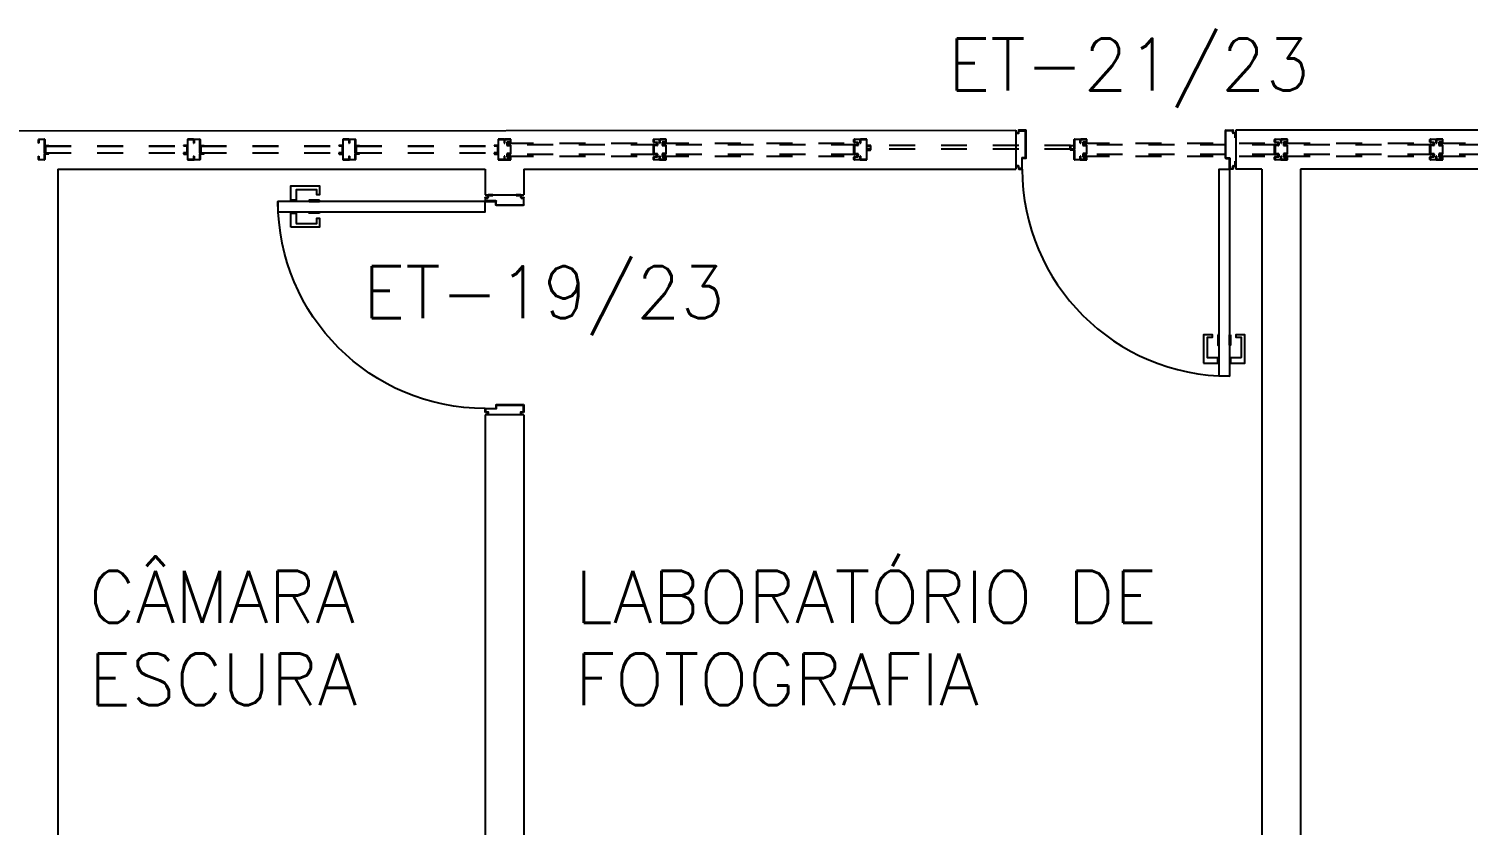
# Model space of a CAD drawing. Header units: millimetres. Extents: x 2686 to 2939, y 1294 to 1441.
# Drawn here: x 2904.66 to 2910.22, y 1351.44 to 1354.52 of the extents above; entities that cross this region are included whole.
import ezdxf

# ---------------------------------------------------------------- set-up
doc = ezdxf.new("R2010")
doc.units = ezdxf.units.MM
doc.linetypes.add('HIDDEN', pattern=[0.375, 0.25, -0.125])
for name, color, linetype in [('AR-ALV', 2, 'Continuous'), ('AR-ESQ', 1, 'Continuous'), ('AR-PORTA', 1, 'Continuous'), ('DT-ESQ-PROJ', 1, 'HIDDEN'), ('DT-TXTMOD', 1, 'Continuous'), ('ENDEREÇO', 2, 'Continuous'), ('maçaneta', 1, 'Continuous'), ('mov', 1, 'Continuous'), ('PM-PERFIL U-C', 2, 'Continuous'), ('pm1', 2, 'Continuous'), ('TEXTO', 2, 'Continuous')]:
    doc.layers.add(name, color=color, linetype=linetype)
doc.styles.add('S10', font='simplex.shx', dxfattribs={"height": 0.1})
doc.styles.add('UNB-100', font='simplex.shx', dxfattribs={"height": 0.2})
doc.styles.add('UNB1-100', font='simplex.shx', dxfattribs={"height": 0.2})

# ---------------------------------------------------------------- blocks, each defined once
blk = doc.blocks.new('EF143-P')
at = {"layer": 'DT-ESQ-PROJ', "ltscale": 0.1}
for p, q in [((1.9485, -0.0625), (1.4015, -0.0625)), ((1.9485, -0.088), (1.4015, -0.088)), ((1.9485, -0.0895), (1.4015, -0.0895)), ((2.5485, -0.0625), (2.0015, -0.0625)), ((2.5485, -0.088), (2.0015, -0.088)), ((2.5485, -0.0895), (2.0015, -0.0895)), ((3.1485, -0.0625), (2.6015, -0.0625)), ((3.1485, -0.088), (2.6015, -0.088)), ((3.1485, -0.0895), (2.6015, -0.0895))]:
    blk.add_line(p, q, dxfattribs=at)
for points in [[(0.025, -0.1035), (0.025, -0.1135, -0.414214), (0.0235, -0.115), (0.0015, -0.115, -0.414214), (0, -0.1135), (0, -0.1), (0.0015, -0.1), (0.0015, -0.113, 0.414214), (0.002, -0.1135), (0.023, -0.1135, 0.414214), (0.0235, -0.113), (0.0235, -0.1035), (0.0105, -0.1035, -0.414214), (0.009, -0.102), (0.009, -0.092, -0.414214), (0.0105, -0.0905), (0.0235, -0.0905), (0.0235, -0.0595), (0.0105, -0.0595, -0.414214), (0.009, -0.058), (0.009, -0.048, -0.414214), (0.0105, -0.0465), (0.0235, -0.0465), (0.0235, -0.037, 0.414214), (0.023, -0.0365), (0.002, -0.0365, 0.414214), (0.0015, -0.037), (0.0015, -0.05), (0, -0.05), (0, -0.0365, -0.414214), (0.0015, -0.035), (0.0235, -0.035, -0.414214), (0.025, -0.0365), (0.025, -0.0465, -0.414214), (0.0235, -0.048), (0.0105, -0.048), (0.0105, -0.058), (0.0235, -0.058), (0.0235, -0.058, -0.414214), (0.025, -0.0595), (0.025, -0.0905, -0.414214), (0.0235, -0.092), (0.0235, -0.092), (0.0105, -0.092), (0.0105, -0.102), (0.0235, -0.102, -0.414214)], [(0.75, -0.1035), (0.75, -0.1135, 0.414214), (0.7515, -0.115), (0.7735, -0.115, 0.414214), (0.775, -0.1135), (0.775, -0.1), (0.7735, -0.1), (0.7735, -0.113, -0.414214), (0.773, -0.1135), (0.752, -0.1135, -0.414214), (0.7515, -0.113), (0.7515, -0.1035), (0.7645, -0.1035, 0.414214), (0.766, -0.102), (0.766, -0.092, 0.414214), (0.7645, -0.0905), (0.7515, -0.0905), (0.7515, -0.0595), (0.7645, -0.0595, 0.414214), (0.766, -0.058), (0.766, -0.048, 0.414214), (0.7645, -0.0465), (0.7515, -0.0465), (0.7515, -0.037, -0.414214), (0.752, -0.0365), (0.773, -0.0365, -0.414214), (0.7735, -0.037), (0.7735, -0.05), (0.775, -0.05), (0.775, -0.0365, 0.414214), (0.7735, -0.035), (0.7515, -0.035, 0.414214), (0.75, -0.0365), (0.75, -0.0465, 0.414214), (0.7515, -0.048), (0.7645, -0.048), (0.7645, -0.058), (0.7515, -0.058), (0.7515, -0.058, 0.414214), (0.75, -0.0595), (0.75, -0.0905, 0.414214), (0.7515, -0.092), (0.7515, -0.092), (0.7645, -0.092), (0.7645, -0.102), (0.7515, -0.102, 0.414214)], [(0.8, -0.1035), (0.8, -0.1135, -0.414214), (0.7985, -0.115), (0.7765, -0.115, -0.414214), (0.775, -0.1135), (0.775, -0.1), (0.7765, -0.1), (0.7765, -0.113, 0.414214), (0.777, -0.1135), (0.798, -0.1135, 0.414214), (0.7985, -0.113), (0.7985, -0.1035), (0.7855, -0.1035, -0.414214), (0.784, -0.102), (0.784, -0.092, -0.414214), (0.7855, -0.0905), (0.7985, -0.0905), (0.7985, -0.0595), (0.7855, -0.0595, -0.414214), (0.784, -0.058), (0.784, -0.048, -0.414214), (0.7855, -0.0465), (0.7985, -0.0465), (0.7985, -0.037, 0.414214), (0.798, -0.0365), (0.777, -0.0365, 0.414214), (0.7765, -0.037), (0.7765, -0.05), (0.775, -0.05), (0.775, -0.0365, -0.414214), (0.7765, -0.035), (0.7985, -0.035, -0.414214), (0.8, -0.0365), (0.8, -0.0465, -0.414214), (0.7985, -0.048), (0.7855, -0.048), (0.7855, -0.058), (0.7985, -0.058), (0.7985, -0.058, -0.414214), (0.8, -0.0595), (0.8, -0.0905, -0.414214), (0.7985, -0.092), (0.7985, -0.092), (0.7855, -0.092), (0.7855, -0.102), (0.7985, -0.102, -0.414214)], [(1.35, -0.1035), (1.35, -0.1135, 0.414214), (1.3515, -0.115), (1.3735, -0.115, 0.414214), (1.375, -0.1135), (1.375, -0.1), (1.3735, -0.1), (1.3735, -0.113, -0.414214), (1.373, -0.1135), (1.352, -0.1135, -0.414214), (1.3515, -0.113), (1.3515, -0.1035), (1.3645, -0.1035, 0.414214), (1.366, -0.102), (1.366, -0.092, 0.414214), (1.3645, -0.0905), (1.3515, -0.0905), (1.3515, -0.0595), (1.3645, -0.0595, 0.414214), (1.366, -0.058), (1.366, -0.048, 0.414214), (1.3645, -0.0465), (1.3515, -0.0465), (1.3515, -0.037, -0.414214), (1.352, -0.0365), (1.373, -0.0365, -0.414214), (1.3735, -0.037), (1.3735, -0.05), (1.375, -0.05), (1.375, -0.0365, 0.414214), (1.3735, -0.035), (1.3515, -0.035, 0.414214), (1.35, -0.0365), (1.35, -0.0465, 0.414214), (1.3515, -0.048), (1.3645, -0.048), (1.3645, -0.058), (1.3515, -0.058), (1.3515, -0.058, 0.414214), (1.35, -0.0595), (1.35, -0.0905, 0.414214), (1.3515, -0.092), (1.3515, -0.092), (1.3645, -0.092), (1.3645, -0.102), (1.3515, -0.102, 0.414214)], [(1.4, -0.0984), (1.4, -0.061), (1.4135, -0.061, 1), (1.4135, -0.058), (1.4, -0.058), (1.4, -0.0365, 0.414214), (1.3985, -0.035), (1.3765, -0.035, 0.414214), (1.375, -0.0365), (1.375, -0.05), (1.3765, -0.05), (1.3765, -0.0365), (1.3985, -0.0365), (1.3985, -0.058, 0.414214), (1.4, -0.0595, 0.414214), (1.3985, -0.061), (1.3985, -0.0984), (1.3985, -0.1135), (1.3765, -0.1135), (1.3765, -0.1), (1.375, -0.1), (1.375, -0.1135, 0.414214), (1.3765, -0.115), (1.3985, -0.115, 0.414214), (1.4, -0.1135)], [(1.95, -0.0984), (1.95, -0.061), (1.9365, -0.061, -1), (1.9365, -0.058), (1.95, -0.058), (1.95, -0.0365, -0.414214), (1.9515, -0.035), (1.9735, -0.035, -0.414214), (1.975, -0.0365), (1.975, -0.05), (1.9735, -0.05), (1.9735, -0.0365), (1.9515, -0.0365), (1.9515, -0.058, -0.414214), (1.95, -0.0595, -0.414214), (1.9515, -0.061), (1.9515, -0.0984), (1.9515, -0.1135), (1.9735, -0.1135), (1.9735, -0.1), (1.975, -0.1), (1.975, -0.1135, -0.414214), (1.9735, -0.115), (1.9515, -0.115, -0.414214), (1.95, -0.1135)], [(2, -0.0984), (2, -0.061), (2.0135, -0.061, 1), (2.0135, -0.058), (2, -0.058), (2, -0.0365, 0.414214), (1.9985, -0.035), (1.9765, -0.035, 0.414214), (1.975, -0.0365), (1.975, -0.05), (1.9765, -0.05), (1.9765, -0.0365), (1.9985, -0.0365), (1.9985, -0.058, 0.414214), (2, -0.0595, 0.414214), (1.9985, -0.061), (1.9985, -0.0984), (1.9985, -0.1135), (1.9765, -0.1135), (1.9765, -0.1), (1.975, -0.1), (1.975, -0.1135, 0.414214), (1.9765, -0.115), (1.9985, -0.115, 0.414214), (2, -0.1135)], [(2.55, -0.0984), (2.55, -0.061), (2.5365, -0.061, -1), (2.5365, -0.058), (2.55, -0.058), (2.55, -0.0365, -0.414214), (2.5515, -0.035), (2.5735, -0.035, -0.414214), (2.575, -0.0365), (2.575, -0.05), (2.5735, -0.05), (2.5735, -0.0365), (2.5515, -0.0365), (2.5515, -0.058, -0.414214), (2.55, -0.0595, -0.414214), (2.5515, -0.061), (2.5515, -0.0984), (2.5515, -0.1135), (2.5735, -0.1135), (2.5735, -0.1), (2.575, -0.1), (2.575, -0.1135, -0.414214), (2.5735, -0.115), (2.5515, -0.115, -0.414214), (2.55, -0.1135)], [(2.6, -0.0984), (2.6, -0.061), (2.6135, -0.061, 1), (2.6135, -0.058), (2.6, -0.058), (2.6, -0.0365, 0.414214), (2.5985, -0.035), (2.5765, -0.035, 0.414214), (2.575, -0.0365), (2.575, -0.05), (2.5765, -0.05), (2.5765, -0.0365), (2.5985, -0.0365), (2.5985, -0.058, 0.414214), (2.6, -0.0595, 0.414214), (2.5985, -0.061), (2.5985, -0.0984), (2.5985, -0.1135), (2.5765, -0.1135), (2.5765, -0.1), (2.575, -0.1), (2.575, -0.1135, 0.414214), (2.5765, -0.115), (2.5985, -0.115, 0.414214), (2.6, -0.1135)], [(3.15, -0.0984), (3.15, -0.061), (3.1365, -0.061, -1), (3.1365, -0.058), (3.15, -0.058), (3.15, -0.0365, -0.414214), (3.1515, -0.035), (3.1735, -0.035, -0.414214), (3.175, -0.0365), (3.175, -0.05), (3.1735, -0.05), (3.1735, -0.0365), (3.1515, -0.0365), (3.1515, -0.058, -0.414214), (3.15, -0.0595, -0.414214), (3.1515, -0.061), (3.1515, -0.0984), (3.1515, -0.1135), (3.1735, -0.1135), (3.1735, -0.1), (3.175, -0.1), (3.175, -0.1135, -0.414214), (3.1735, -0.115), (3.1515, -0.115, -0.414214), (3.15, -0.1135)], [(1.415, -0.061), (1.4015, -0.061, 0.414214), (1.4, -0.0625), (1.4, -0.0895, 0.414214), (1.4015, -0.091), (1.415, -0.091), (1.415, -0.0895), (1.4015, -0.0895), (1.4015, -0.0625), (1.415, -0.0625)], [(1.935, -0.061), (1.9485, -0.061, -0.414214), (1.95, -0.0625), (1.95, -0.0895, -0.414214), (1.9485, -0.091), (1.935, -0.091), (1.935, -0.0895), (1.9485, -0.0895), (1.9485, -0.0625), (1.935, -0.0625)], [(2.015, -0.061), (2.0015, -0.061, 0.414214), (2, -0.0625), (2, -0.0895, 0.414214), (2.0015, -0.091), (2.015, -0.091), (2.015, -0.0895), (2.0015, -0.0895), (2.0015, -0.0625), (2.015, -0.0625)], [(2.535, -0.061), (2.5485, -0.061, -0.414214), (2.55, -0.0625), (2.55, -0.0895, -0.414214), (2.5485, -0.091), (2.535, -0.091), (2.535, -0.0895), (2.5485, -0.0895), (2.5485, -0.0625), (2.535, -0.0625)], [(2.615, -0.061), (2.6015, -0.061, 0.414214), (2.6, -0.0625), (2.6, -0.0895, 0.414214), (2.6015, -0.091), (2.615, -0.091), (2.615, -0.0895), (2.6015, -0.0895), (2.6015, -0.0625), (2.615, -0.0625)], [(3.135, -0.061), (3.1485, -0.061, -0.414214), (3.15, -0.0625), (3.15, -0.0895, -0.414214), (3.1485, -0.091), (3.135, -0.091), (3.135, -0.0895), (3.1485, -0.0895), (3.1485, -0.0625), (3.135, -0.0625)]]:
    blk.add_lwpolyline(points, format="xyb", close=True, dxfattribs=at)
for points in [[(0.7625, -0.056), (0.7625, -0.05), (0.0125, -0.05), (0.0125, -0.056)], [(1.3625, -0.056), (1.3625, -0.05), (0.7875, -0.05), (0.7875, -0.056)], [(0.7625, -0.094), (0.7625, -0.1), (0.0125, -0.1), (0.0125, -0.094)], [(1.3625, -0.094), (1.3625, -0.1), (0.7875, -0.1), (0.7875, -0.094)]]:
    blk.add_lwpolyline(points, close=True, dxfattribs=at)
for points in [[(1.4, -0.0595), (1.4135, -0.0595)], [(1.95, -0.0595), (1.9365, -0.0595)], [(2, -0.0595), (2.0135, -0.0595)], [(2.55, -0.0595), (2.5365, -0.0595)], [(2.6, -0.0595), (2.6135, -0.0595)], [(3.15, -0.0595), (3.1365, -0.0595)]]:
    blk.add_lwpolyline(points, dxfattribs=at)
at = {"layer": 'DT-TXTMOD', "ltscale": 0.1, "style": 'S10', "flags": 3}
for tag, p in [('M19A', (0.0235, -0.255)), ('M21A', (0.827, -0.255)), ('M23A', (1.6306, -0.255)), ('M26A', (2.4341, -0.255))]:
    blk.add_attdef(tag, p, '', height=0.1, dxfattribs=at)
blk = doc.blocks.new('EF02A-P')
at = {"layer": 'DT-ESQ-PROJ', "ltscale": 0.1}
for p, q in [((0.0385, 0.0735), (0.8115, 0.0735)), ((0.0385, 0.0585), (0.8115, 0.0585))]:
    blk.add_line(p, q, dxfattribs=at)
for points in [[(0.025, 0.0984), (0.025, 0.0765), (0.0385, 0.0765, -1), (0.0385, 0.0735), (0.025, 0.0735), (0.025, 0.0365, -0.414214), (0.0235, 0.035), (0.0015, 0.035, -0.414214), (0, 0.0365), (0, 0.05), (0.0015, 0.05), (0.0015, 0.0365), (0.0235, 0.0365), (0.0235, 0.0735, -0.414214), (0.025, 0.075, -0.414214), (0.0235, 0.0765), (0.0235, 0.0984), (0.0235, 0.1135), (0.0015, 0.1135), (0.0015, 0.1), (0, 0.1), (0, 0.1135, -0.414214), (0.0015, 0.115), (0.0235, 0.115, -0.414214), (0.025, 0.1135)], [(0.825, 0.0984), (0.825, 0.0765), (0.8115, 0.0765, 1), (0.8115, 0.0735), (0.825, 0.0735), (0.825, 0.0365, 0.414214), (0.8265, 0.035), (0.8485, 0.035, 0.414214), (0.85, 0.0365), (0.85, 0.05), (0.8485, 0.05), (0.8485, 0.0365), (0.8265, 0.0365), (0.8265, 0.0735, 0.414214), (0.825, 0.075, 0.414214), (0.8265, 0.0765), (0.8265, 0.0984), (0.8265, 0.1135), (0.8485, 0.1135), (0.8485, 0.1), (0.85, 0.1), (0.85, 0.1135, 0.414214), (0.8485, 0.115), (0.8265, 0.115, 0.414214), (0.825, 0.1135)], [(0.039, 0.0585), (0.0255, 0.0585), (0.0255, 0.06), (0.039, 0.06), (0.039, 0.072), (0.0255, 0.072), (0.0255, 0.0735), (0.039, 0.0735, -0.414214), (0.0405, 0.072), (0.0405, 0.06, -0.414214)], [(0.811, 0.0585), (0.8245, 0.0585), (0.8245, 0.06), (0.811, 0.06), (0.811, 0.072), (0.8245, 0.072), (0.8245, 0.0735), (0.811, 0.0735, 0.414214), (0.8095, 0.072), (0.8095, 0.06, 0.414214)]]:
    blk.add_lwpolyline(points, format="xyb", close=True, dxfattribs=at)
for points in [[(0.025, 0.075), (0.0385, 0.075)], [(0.8115, 0.075), (0.825, 0.075)]]:
    blk.add_lwpolyline(points, dxfattribs=at)
at = {"layer": 'DT-TXTMOD', "ltscale": 0.1, "style": 'S10', "flags": 3}
blk.add_attdef('EF02A', (0.025, -0.105), '', height=0.1, dxfattribs=at)
blk = doc.blocks.new('EF142-P')
at = {"layer": 'DT-ESQ-PROJ', "ltscale": 0.1}
for points in [[(0.025, -0.1035), (0.025, -0.1135, -0.414214), (0.0235, -0.115), (0.0015, -0.115, -0.414214), (0, -0.1135), (0, -0.1), (0.0015, -0.1), (0.0015, -0.113, 0.414214), (0.002, -0.1135), (0.023, -0.1135, 0.414214), (0.0235, -0.113), (0.0235, -0.1035), (0.0105, -0.1035, -0.414214), (0.009, -0.102), (0.009, -0.092, -0.414214), (0.0105, -0.0905), (0.0235, -0.0905), (0.0235, -0.0595), (0.0105, -0.0595, -0.414214), (0.009, -0.058), (0.009, -0.048, -0.414214), (0.0105, -0.0465), (0.0235, -0.0465), (0.0235, -0.037, 0.414214), (0.023, -0.0365), (0.002, -0.0365, 0.414214), (0.0015, -0.037), (0.0015, -0.05), (0, -0.05), (0, -0.0365, -0.414214), (0.0015, -0.035), (0.0235, -0.035, -0.414214), (0.025, -0.0365), (0.025, -0.0465, -0.414214), (0.0235, -0.048), (0.0105, -0.048), (0.0105, -0.058), (0.0235, -0.058), (0.0235, -0.058, -0.414214), (0.025, -0.0595), (0.025, -0.0905, -0.414214), (0.0235, -0.092), (0.0235, -0.092), (0.0105, -0.092), (0.0105, -0.102), (0.0235, -0.102, -0.414214)], [(0.75, -0.1035), (0.75, -0.1135, 0.414214), (0.7515, -0.115), (0.7735, -0.115, 0.414214), (0.775, -0.1135), (0.775, -0.1), (0.7735, -0.1), (0.7735, -0.113, -0.414214), (0.773, -0.1135), (0.752, -0.1135, -0.414214), (0.7515, -0.113), (0.7515, -0.1035), (0.7645, -0.1035, 0.414214), (0.766, -0.102), (0.766, -0.092, 0.414214), (0.7645, -0.0905), (0.7515, -0.0905), (0.7515, -0.0595), (0.7645, -0.0595, 0.414214), (0.766, -0.058), (0.766, -0.048, 0.414214), (0.7645, -0.0465), (0.7515, -0.0465), (0.7515, -0.037, -0.414214), (0.752, -0.0365), (0.773, -0.0365, -0.414214), (0.7735, -0.037), (0.7735, -0.05), (0.775, -0.05), (0.775, -0.0365, 0.414214), (0.7735, -0.035), (0.7515, -0.035, 0.414214), (0.75, -0.0365), (0.75, -0.0465, 0.414214), (0.7515, -0.048), (0.7645, -0.048), (0.7645, -0.058), (0.7515, -0.058), (0.7515, -0.058, 0.414214), (0.75, -0.0595), (0.75, -0.0905, 0.414214), (0.7515, -0.092), (0.7515, -0.092), (0.7645, -0.092), (0.7645, -0.102), (0.7515, -0.102, 0.414214)], [(0.8, -0.1035), (0.8, -0.1135, -0.414214), (0.7985, -0.115), (0.7765, -0.115, -0.414214), (0.775, -0.1135), (0.775, -0.1), (0.7765, -0.1), (0.7765, -0.113, 0.414214), (0.777, -0.1135), (0.798, -0.1135, 0.414214), (0.7985, -0.113), (0.7985, -0.1035), (0.7855, -0.1035, -0.414214), (0.784, -0.102), (0.784, -0.092, -0.414214), (0.7855, -0.0905), (0.7985, -0.0905), (0.7985, -0.0595), (0.7855, -0.0595, -0.414214), (0.784, -0.058), (0.784, -0.048, -0.414214), (0.7855, -0.0465), (0.7985, -0.0465), (0.7985, -0.037, 0.414214), (0.798, -0.0365), (0.777, -0.0365, 0.414214), (0.7765, -0.037), (0.7765, -0.05), (0.775, -0.05), (0.775, -0.0365, -0.414214), (0.7765, -0.035), (0.7985, -0.035, -0.414214), (0.8, -0.0365), (0.8, -0.0465, -0.414214), (0.7985, -0.048), (0.7855, -0.048), (0.7855, -0.058), (0.7985, -0.058), (0.7985, -0.058, -0.414214), (0.8, -0.0595), (0.8, -0.0905, -0.414214), (0.7985, -0.092), (0.7985, -0.092), (0.7855, -0.092), (0.7855, -0.102), (0.7985, -0.102, -0.414214)], [(1.35, -0.1035), (1.35, -0.1135, 0.414214), (1.3515, -0.115), (1.3735, -0.115, 0.414214), (1.375, -0.1135), (1.375, -0.1), (1.3735, -0.1), (1.3735, -0.113, -0.414214), (1.373, -0.1135), (1.352, -0.1135, -0.414214), (1.3515, -0.113), (1.3515, -0.1035), (1.3645, -0.1035, 0.414214), (1.366, -0.102), (1.366, -0.092, 0.414214), (1.3645, -0.0905), (1.3515, -0.0905), (1.3515, -0.0595), (1.3645, -0.0595, 0.414214), (1.366, -0.058), (1.366, -0.048, 0.414214), (1.3645, -0.0465), (1.3515, -0.0465), (1.3515, -0.037, -0.414214), (1.352, -0.0365), (1.373, -0.0365, -0.414214), (1.3735, -0.037), (1.3735, -0.05), (1.375, -0.05), (1.375, -0.0365, 0.414214), (1.3735, -0.035), (1.3515, -0.035, 0.414214), (1.35, -0.0365), (1.35, -0.0465, 0.414214), (1.3515, -0.048), (1.3645, -0.048), (1.3645, -0.058), (1.3515, -0.058), (1.3515, -0.058, 0.414214), (1.35, -0.0595), (1.35, -0.0905, 0.414214), (1.3515, -0.092), (1.3515, -0.092), (1.3645, -0.092), (1.3645, -0.102), (1.3515, -0.102, 0.414214)], [(1.4, -0.1035), (1.4, -0.1135, -0.414214), (1.3985, -0.115), (1.3765, -0.115, -0.414214), (1.375, -0.1135), (1.375, -0.1), (1.3765, -0.1), (1.3765, -0.113, 0.414214), (1.377, -0.1135), (1.398, -0.1135, 0.414214), (1.3985, -0.113), (1.3985, -0.1035), (1.3855, -0.1035, -0.414214), (1.384, -0.102), (1.384, -0.092, -0.414214), (1.3855, -0.0905), (1.3985, -0.0905), (1.3985, -0.0595), (1.3855, -0.0595, -0.414214), (1.384, -0.058), (1.384, -0.048, -0.414214), (1.3855, -0.0465), (1.3985, -0.0465), (1.3985, -0.037, 0.414214), (1.398, -0.0365), (1.377, -0.0365, 0.414214), (1.3765, -0.037), (1.3765, -0.05), (1.375, -0.05), (1.375, -0.0365, -0.414214), (1.3765, -0.035), (1.3985, -0.035, -0.414214), (1.4, -0.0365), (1.4, -0.0465, -0.414214), (1.3985, -0.048), (1.3855, -0.048), (1.3855, -0.058), (1.3985, -0.058), (1.3985, -0.058, -0.414214), (1.4, -0.0595), (1.4, -0.0905, -0.414214), (1.3985, -0.092), (1.3985, -0.092), (1.3855, -0.092), (1.3855, -0.102), (1.3985, -0.102, -0.414214)], [(1.95, -0.1035), (1.95, -0.1135, 0.414214), (1.9515, -0.115), (1.9735, -0.115, 0.414214), (1.975, -0.1135), (1.975, -0.1), (1.9735, -0.1), (1.9735, -0.113, -0.414214), (1.973, -0.1135), (1.952, -0.1135, -0.414214), (1.9515, -0.113), (1.9515, -0.1035), (1.9645, -0.1035, 0.414214), (1.966, -0.102), (1.966, -0.092, 0.414214), (1.9645, -0.0905), (1.9515, -0.0905), (1.9515, -0.0595), (1.9645, -0.0595, 0.414214), (1.966, -0.058), (1.966, -0.048, 0.414214), (1.9645, -0.0465), (1.9515, -0.0465), (1.9515, -0.037, -0.414214), (1.952, -0.0365), (1.973, -0.0365, -0.414214), (1.9735, -0.037), (1.9735, -0.05), (1.975, -0.05), (1.975, -0.0365, 0.414214), (1.9735, -0.035), (1.9515, -0.035, 0.414214), (1.95, -0.0365), (1.95, -0.0465, 0.414214), (1.9515, -0.048), (1.9645, -0.048), (1.9645, -0.058), (1.9515, -0.058), (1.9515, -0.058, 0.414214), (1.95, -0.0595), (1.95, -0.0905, 0.414214), (1.9515, -0.092), (1.9515, -0.092), (1.9645, -0.092), (1.9645, -0.102), (1.9515, -0.102, 0.414214)], [(2, -0.1035), (2, -0.1135, -0.414214), (1.9985, -0.115), (1.9765, -0.115, -0.414214), (1.975, -0.1135), (1.975, -0.1), (1.9765, -0.1), (1.9765, -0.113, 0.414214), (1.977, -0.1135), (1.998, -0.1135, 0.414214), (1.9985, -0.113), (1.9985, -0.1035), (1.9855, -0.1035, -0.414214), (1.984, -0.102), (1.984, -0.092, -0.414214), (1.9855, -0.0905), (1.9985, -0.0905), (1.9985, -0.0595), (1.9855, -0.0595, -0.414214), (1.984, -0.058), (1.984, -0.048, -0.414214), (1.9855, -0.0465), (1.9985, -0.0465), (1.9985, -0.037, 0.414214), (1.998, -0.0365), (1.977, -0.0365, 0.414214), (1.9765, -0.037), (1.9765, -0.05), (1.975, -0.05), (1.975, -0.0365, -0.414214), (1.9765, -0.035), (1.9985, -0.035, -0.414214), (2, -0.0365), (2, -0.0465, -0.414214), (1.9985, -0.048), (1.9855, -0.048), (1.9855, -0.058), (1.9985, -0.058), (1.9985, -0.058, -0.414214), (2, -0.0595), (2, -0.0905, -0.414214), (1.9985, -0.092), (1.9985, -0.092), (1.9855, -0.092), (1.9855, -0.102), (1.9985, -0.102, -0.414214)], [(2.55, -0.1035), (2.55, -0.1135, 0.414214), (2.5515, -0.115), (2.5735, -0.115, 0.414214), (2.575, -0.1135), (2.575, -0.1), (2.5735, -0.1), (2.5735, -0.113, -0.414214), (2.573, -0.1135), (2.552, -0.1135, -0.414214), (2.5515, -0.113), (2.5515, -0.1035), (2.5645, -0.1035, 0.414214), (2.566, -0.102), (2.566, -0.092, 0.414214), (2.5645, -0.0905), (2.5515, -0.0905), (2.5515, -0.0595), (2.5645, -0.0595, 0.414214), (2.566, -0.058), (2.566, -0.048, 0.414214), (2.5645, -0.0465), (2.5515, -0.0465), (2.5515, -0.037, -0.414214), (2.552, -0.0365), (2.573, -0.0365, -0.414214), (2.5735, -0.037), (2.5735, -0.05), (2.575, -0.05), (2.575, -0.0365, 0.414214), (2.5735, -0.035), (2.5515, -0.035, 0.414214), (2.55, -0.0365), (2.55, -0.0465, 0.414214), (2.5515, -0.048), (2.5645, -0.048), (2.5645, -0.058), (2.5515, -0.058), (2.5515, -0.058, 0.414214), (2.55, -0.0595), (2.55, -0.0905, 0.414214), (2.5515, -0.092), (2.5515, -0.092), (2.5645, -0.092), (2.5645, -0.102), (2.5515, -0.102, 0.414214)], [(2.6, -0.1035), (2.6, -0.1135, -0.414214), (2.5985, -0.115), (2.5765, -0.115, -0.414214), (2.575, -0.1135), (2.575, -0.1), (2.5765, -0.1), (2.5765, -0.113, 0.414214), (2.577, -0.1135), (2.598, -0.1135, 0.414214), (2.5985, -0.113), (2.5985, -0.1035), (2.5855, -0.1035, -0.414214), (2.584, -0.102), (2.584, -0.092, -0.414214), (2.5855, -0.0905), (2.5985, -0.0905), (2.5985, -0.0595), (2.5855, -0.0595, -0.414214), (2.584, -0.058), (2.584, -0.048, -0.414214), (2.5855, -0.0465), (2.5985, -0.0465), (2.5985, -0.037, 0.414214), (2.598, -0.0365), (2.577, -0.0365, 0.414214), (2.5765, -0.037), (2.5765, -0.05), (2.575, -0.05), (2.575, -0.0365, -0.414214), (2.5765, -0.035), (2.5985, -0.035, -0.414214), (2.6, -0.0365), (2.6, -0.0465, -0.414214), (2.5985, -0.048), (2.5855, -0.048), (2.5855, -0.058), (2.5985, -0.058), (2.5985, -0.058, -0.414214), (2.6, -0.0595), (2.6, -0.0905, -0.414214), (2.5985, -0.092), (2.5985, -0.092), (2.5855, -0.092), (2.5855, -0.102), (2.5985, -0.102, -0.414214)], [(3.15, -0.1035), (3.15, -0.1135, 0.414214), (3.1515, -0.115), (3.1735, -0.115, 0.414214), (3.175, -0.1135), (3.175, -0.1), (3.1735, -0.1), (3.1735, -0.113, -0.414214), (3.173, -0.1135), (3.152, -0.1135, -0.414214), (3.1515, -0.113), (3.1515, -0.1035), (3.1645, -0.1035, 0.414214), (3.166, -0.102), (3.166, -0.092, 0.414214), (3.1645, -0.0905), (3.1515, -0.0905), (3.1515, -0.0595), (3.1645, -0.0595, 0.414214), (3.166, -0.058), (3.166, -0.048, 0.414214), (3.1645, -0.0465), (3.1515, -0.0465), (3.1515, -0.037, -0.414214), (3.152, -0.0365), (3.173, -0.0365, -0.414214), (3.1735, -0.037), (3.1735, -0.05), (3.175, -0.05), (3.175, -0.0365, 0.414214), (3.1735, -0.035), (3.1515, -0.035, 0.414214), (3.15, -0.0365), (3.15, -0.0465, 0.414214), (3.1515, -0.048), (3.1645, -0.048), (3.1645, -0.058), (3.1515, -0.058), (3.1515, -0.058, 0.414214), (3.15, -0.0595), (3.15, -0.0905, 0.414214), (3.1515, -0.092), (3.1515, -0.092), (3.1645, -0.092), (3.1645, -0.102), (3.1515, -0.102, 0.414214)], [(3.2, -0.1035), (3.2, -0.1135, -0.414214), (3.1985, -0.115), (3.1765, -0.115, -0.414214), (3.175, -0.1135), (3.175, -0.1), (3.1765, -0.1), (3.1765, -0.113, 0.414214), (3.177, -0.1135), (3.198, -0.1135, 0.414214), (3.1985, -0.113), (3.1985, -0.1035), (3.1855, -0.1035, -0.414214), (3.184, -0.102), (3.184, -0.092, -0.414214), (3.1855, -0.0905), (3.1985, -0.0905), (3.1985, -0.0595), (3.1855, -0.0595, -0.414214), (3.184, -0.058), (3.184, -0.048, -0.414214), (3.1855, -0.0465), (3.1985, -0.0465), (3.1985, -0.037, 0.414214), (3.198, -0.0365), (3.177, -0.0365, 0.414214), (3.1765, -0.037), (3.1765, -0.05), (3.175, -0.05), (3.175, -0.0365, -0.414214), (3.1765, -0.035), (3.1985, -0.035, -0.414214), (3.2, -0.0365), (3.2, -0.0465, -0.414214), (3.1985, -0.048), (3.1855, -0.048), (3.1855, -0.058), (3.1985, -0.058), (3.1985, -0.058, -0.414214), (3.2, -0.0595), (3.2, -0.0905, -0.414214), (3.1985, -0.092), (3.1985, -0.092), (3.1855, -0.092), (3.1855, -0.102), (3.1985, -0.102, -0.414214)], [(3.75, -0.1035), (3.75, -0.1135, 0.414214), (3.7515, -0.115), (3.7735, -0.115, 0.414214), (3.775, -0.1135), (3.775, -0.1), (3.7735, -0.1), (3.7735, -0.113, -0.414214), (3.773, -0.1135), (3.752, -0.1135, -0.414214), (3.7515, -0.113), (3.7515, -0.1035), (3.7645, -0.1035, 0.414214), (3.766, -0.102), (3.766, -0.092, 0.414214), (3.7645, -0.0905), (3.7515, -0.0905), (3.7515, -0.0595), (3.7645, -0.0595, 0.414214), (3.766, -0.058), (3.766, -0.048, 0.414214), (3.7645, -0.0465), (3.7515, -0.0465), (3.7515, -0.037, -0.414214), (3.752, -0.0365), (3.773, -0.0365, -0.414214), (3.7735, -0.037), (3.7735, -0.05), (3.775, -0.05), (3.775, -0.0365, 0.414214), (3.7735, -0.035), (3.7515, -0.035, 0.414214), (3.75, -0.0365), (3.75, -0.0465, 0.414214), (3.7515, -0.048), (3.7645, -0.048), (3.7645, -0.058), (3.7515, -0.058), (3.7515, -0.058, 0.414214), (3.75, -0.0595), (3.75, -0.0905, 0.414214), (3.7515, -0.092), (3.7515, -0.092), (3.7645, -0.092), (3.7645, -0.102), (3.7515, -0.102, 0.414214)], [(3.8, -0.1035), (3.8, -0.1135, -0.414214), (3.7985, -0.115), (3.7765, -0.115, -0.414214), (3.775, -0.1135), (3.775, -0.1), (3.7765, -0.1), (3.7765, -0.113, 0.414214), (3.777, -0.1135), (3.798, -0.1135, 0.414214), (3.7985, -0.113), (3.7985, -0.1035), (3.7855, -0.1035, -0.414214), (3.784, -0.102), (3.784, -0.092, -0.414214), (3.7855, -0.0905), (3.7985, -0.0905), (3.7985, -0.0595), (3.7855, -0.0595, -0.414214), (3.784, -0.058), (3.784, -0.048, -0.414214), (3.7855, -0.0465), (3.7985, -0.0465), (3.7985, -0.037, 0.414214), (3.798, -0.0365), (3.777, -0.0365, 0.414214), (3.7765, -0.037), (3.7765, -0.05), (3.775, -0.05), (3.775, -0.0365, -0.414214), (3.7765, -0.035), (3.7985, -0.035, -0.414214), (3.8, -0.0365), (3.8, -0.0465, -0.414214), (3.7985, -0.048), (3.7855, -0.048), (3.7855, -0.058), (3.7985, -0.058), (3.7985, -0.058, -0.414214), (3.8, -0.0595), (3.8, -0.0905, -0.414214), (3.7985, -0.092), (3.7985, -0.092), (3.7855, -0.092), (3.7855, -0.102), (3.7985, -0.102, -0.414214)], [(4.35, -0.1035), (4.35, -0.1135, 0.414214), (4.3515, -0.115), (4.3735, -0.115, 0.414214), (4.375, -0.1135), (4.375, -0.1), (4.3735, -0.1), (4.3735, -0.113, -0.414214), (4.373, -0.1135), (4.352, -0.1135, -0.414214), (4.3515, -0.113), (4.3515, -0.1035), (4.3645, -0.1035, 0.414214), (4.366, -0.102), (4.366, -0.092, 0.414214), (4.3645, -0.0905), (4.3515, -0.0905), (4.3515, -0.0595), (4.3645, -0.0595, 0.414214), (4.366, -0.058), (4.366, -0.048, 0.414214), (4.3645, -0.0465), (4.3515, -0.0465), (4.3515, -0.037, -0.414214), (4.352, -0.0365), (4.373, -0.0365, -0.414214), (4.3735, -0.037), (4.3735, -0.05), (4.375, -0.05), (4.375, -0.0365, 0.414214), (4.3735, -0.035), (4.3515, -0.035, 0.414214), (4.35, -0.0365), (4.35, -0.0465, 0.414214), (4.3515, -0.048), (4.3645, -0.048), (4.3645, -0.058), (4.3515, -0.058), (4.3515, -0.058, 0.414214), (4.35, -0.0595), (4.35, -0.0905, 0.414214), (4.3515, -0.092), (4.3515, -0.092), (4.3645, -0.092), (4.3645, -0.102), (4.3515, -0.102, 0.414214)], [(4.4, -0.1035), (4.4, -0.1135, -0.414214), (4.3985, -0.115), (4.3765, -0.115, -0.414214), (4.375, -0.1135), (4.375, -0.1), (4.3765, -0.1), (4.3765, -0.113, 0.414214), (4.377, -0.1135), (4.398, -0.1135, 0.414214), (4.3985, -0.113), (4.3985, -0.1035), (4.3855, -0.1035, -0.414214), (4.384, -0.102), (4.384, -0.092, -0.414214), (4.3855, -0.0905), (4.3985, -0.0905), (4.3985, -0.0595), (4.3855, -0.0595, -0.414214), (4.384, -0.058), (4.384, -0.048, -0.414214), (4.3855, -0.0465), (4.3985, -0.0465), (4.3985, -0.037, 0.414214), (4.398, -0.0365), (4.377, -0.0365, 0.414214), (4.3765, -0.037), (4.3765, -0.05), (4.375, -0.05), (4.375, -0.0365, -0.414214), (4.3765, -0.035), (4.3985, -0.035, -0.414214), (4.4, -0.0365), (4.4, -0.0465, -0.414214), (4.3985, -0.048), (4.3855, -0.048), (4.3855, -0.058), (4.3985, -0.058), (4.3985, -0.058, -0.414214), (4.4, -0.0595), (4.4, -0.0905, -0.414214), (4.3985, -0.092), (4.3985, -0.092), (4.3855, -0.092), (4.3855, -0.102), (4.3985, -0.102, -0.414214)], [(5.125, -0.1035), (5.125, -0.1135, 0.414214), (5.1265, -0.115), (5.1485, -0.115, 0.414214), (5.15, -0.1135), (5.15, -0.1), (5.1485, -0.1), (5.1485, -0.113, -0.414214), (5.148, -0.1135), (5.127, -0.1135, -0.414214), (5.1265, -0.113), (5.1265, -0.1035), (5.1395, -0.1035, 0.414214), (5.141, -0.102), (5.141, -0.092, 0.414214), (5.1395, -0.0905), (5.1265, -0.0905), (5.1265, -0.0595), (5.1395, -0.0595, 0.414214), (5.141, -0.058), (5.141, -0.048, 0.414214), (5.1395, -0.0465), (5.1265, -0.0465), (5.1265, -0.037, -0.414214), (5.127, -0.0365), (5.148, -0.0365, -0.414214), (5.1485, -0.037), (5.1485, -0.05), (5.15, -0.05), (5.15, -0.0365, 0.414214), (5.1485, -0.035), (5.1265, -0.035, 0.414214), (5.125, -0.0365), (5.125, -0.0465, 0.414214), (5.1265, -0.048), (5.1395, -0.048), (5.1395, -0.058), (5.1265, -0.058), (5.1265, -0.058, 0.414214), (5.125, -0.0595), (5.125, -0.0905, 0.414214), (5.1265, -0.092), (5.1265, -0.092), (5.1395, -0.092), (5.1395, -0.102), (5.1265, -0.102, 0.414214)]]:
    blk.add_lwpolyline(points, format="xyb", close=True, dxfattribs=at)
for points in [[(0.7625, -0.056), (0.7625, -0.05), (0.0125, -0.05), (0.0125, -0.056)], [(1.3625, -0.056), (1.3625, -0.05), (0.7875, -0.05), (0.7875, -0.056)], [(1.9625, -0.056), (1.9625, -0.05), (1.3875, -0.05), (1.3875, -0.056)], [(2.5625, -0.056), (2.5625, -0.05), (1.9875, -0.05), (1.9875, -0.056)], [(3.1625, -0.056), (3.1625, -0.05), (2.5875, -0.05), (2.5875, -0.056)], [(3.7625, -0.056), (3.7625, -0.05), (3.1875, -0.05), (3.1875, -0.056)], [(4.3625, -0.056), (4.3625, -0.05), (3.7875, -0.05), (3.7875, -0.056)], [(5.1375, -0.056), (5.1375, -0.05), (4.3875, -0.05), (4.3875, -0.056)], [(0.7625, -0.094), (0.7625, -0.1), (0.0125, -0.1), (0.0125, -0.094)], [(1.3625, -0.094), (1.3625, -0.1), (0.7875, -0.1), (0.7875, -0.094)], [(1.9625, -0.094), (1.9625, -0.1), (1.3875, -0.1), (1.3875, -0.094)], [(2.5625, -0.094), (2.5625, -0.1), (1.9875, -0.1), (1.9875, -0.094)], [(3.1625, -0.094), (3.1625, -0.1), (2.5875, -0.1), (2.5875, -0.094)], [(3.7625, -0.094), (3.7625, -0.1), (3.1875, -0.1), (3.1875, -0.094)], [(4.3625, -0.094), (4.3625, -0.1), (3.7875, -0.1), (3.7875, -0.094)], [(5.1375, -0.094), (5.1375, -0.1), (4.3875, -0.1), (4.3875, -0.094)]]:
    blk.add_lwpolyline(points, close=True, dxfattribs=at)
blk = doc.blocks.new('PM3C')
at = {"layer": 'maçaneta'}
for points in [[(0.02, 0.9), (-0.035, 0.9), (-0.035, 0.79), (0, 0.79), (0, 0.8), (-0.02, 0.8), (-0.02, 0.8785, -0.414214), (-0.0185, 0.88), (0.02, 0.88)], [(0.125, 0.9), (0.07, 0.9), (0.07, 0.88), (0.1085, 0.88, -0.414214), (0.11, 0.8785), (0.11, 0.8), (0.09, 0.8), (0.09, 0.79), (0.125, 0.79)]]:
    blk.add_lwpolyline(points, format="xyb", close=True, dxfattribs=at)
for points in [[(0.02, 0.79), (0.02, 0.83), (0.025, 0.83), (0.025, 0.79)], [(0.07, 0.79), (0.07, 0.83), (0.065, 0.83), (0.065, 0.79)]]:
    blk.add_lwpolyline(points, close=True, dxfattribs=at)
at = {"layer": 'mov'}
blk.add_arc((0.025, 0.15), 0.8, 0, 90, dxfattribs=at)
at = {"layer": 'PM-PERFIL U-C'}
for p, q in [((0, 0.12), (0, 0.1385)), ((0.002, 0.12), (0, 0.12)), ((0.0015, 0.14), (0.01, 0.14)), ((0.002, 0.138), (0.002, 0.12)), ((0.0105, 0.138), (0.002, 0.138)), ((0.01, 0.14), (0.01, 0.1485)), ((0.0115, 0.15), (0.0235, 0.15)), ((0.012, 0.148), (0.012, 0.1395)), ((0.023, 0.148), (0.012, 0.148)), ((0.023, 0.1085), (0.023, 0.148)), ((0.025, 0.1485), (0.025, 0.109)), ((0.825, 0.1485), (0.825, 0.109)), ((0.8385, 0.15), (0.8265, 0.15)), ((0.827, 0.148), (0.838, 0.148)), ((0.827, 0.1085), (0.827, 0.148)), ((0.838, 0.148), (0.838, 0.1395)), ((0.8395, 0.138), (0.848, 0.138)), ((0.84, 0.14), (0.84, 0.1485)), ((0.8485, 0.14), (0.84, 0.14)), ((0.848, 0.138), (0.848, 0.12)), ((0.848, 0.12), (0.85, 0.12)), ((0.85, 0.12), (0.85, 0.1385)), ((0.038, 0.107), (0.0245, 0.107)), ((0.0385, 0.109), (0.025, 0.109)), ((0.038, 0.107), (0.038, 0.002)), ((0.04, 0.1075), (0.04, 0.0015)), ((0.81, 0.1075), (0.81, 0.0015)), ((0.8115, 0.109), (0.825, 0.109)), ((0.812, 0.107), (0.8255, 0.107)), ((0.812, 0.107), (0.812, 0.002)), ((0, 0.03), (0.002, 0.03)), ((0, 0.0115), (0, 0.03)), ((0.01, 0.01), (0.0015, 0.01)), ((0.002, 0.03), (0.002, 0.012)), ((0.002, 0.012), (0.0105, 0.012)), ((0.01, 0.0015), (0.01, 0.01)), ((0.0385, 0), (0.0115, 0)), ((0.012, 0.0105), (0.012, 0.002)), ((0.012, 0.002), (0.038, 0.002)), ((0.8115, 0), (0.8385, 0)), ((0.838, 0.002), (0.812, 0.002)), ((0.838, 0.0105), (0.838, 0.002)), ((0.848, 0.012), (0.8395, 0.012)), ((0.84, 0.0015), (0.84, 0.01)), ((0.84, 0.01), (0.8485, 0.01)), ((0.85, 0.03), (0.848, 0.03)), ((0.848, 0.03), (0.848, 0.012)), ((0.85, 0.0115), (0.85, 0.03))]:
    blk.add_line(p, q, dxfattribs=at)
for centre, start, end in [((0.0015, 0.1385), 90, 180), ((0.0115, 0.1485), 90, 180), ((0.0105, 0.1395), 270, 0), ((0.0235, 0.1485), 360, 90), ((0.8265, 0.1485), 90, 180), ((0.8395, 0.1395), 180, 270), ((0.8385, 0.1485), 0, 90), ((0.8485, 0.1385), 0, 90), ((0.0245, 0.1085), 180, 270), ((0.0385, 0.1075), 0, 90), ((0.8115, 0.1075), 90, 180), ((0.8255, 0.1085), 270, 0), ((0.0015, 0.0115), 180, 270), ((0.0115, 0.0015), 180, 270), ((0.0105, 0.0105), 0, 90), ((0.0385, 0.0015), 269.9386, 0), ((0.8115, 0.0015), 180, 270.0614), ((0.8395, 0.0105), 90, 180), ((0.8385, 0.0015), 270, 0), ((0.8485, 0.0115), 270, 0)]:
    blk.add_arc(centre, 0.0015, start, end, dxfattribs=at)
at = {"layer": 'pm1'}
blk.add_lwpolyline([(0.065, 0.95), (0.065, 0.15), (0.025, 0.15), (0.025, 0.95)], close=True, dxfattribs=at)

msp = doc.modelspace()

# ---------------------------------------------------------------- linework, layer by layer
at = {"layer": 'AR-ALV'}
for p, q in [((2903.6207, 1354.1218), (2908.4707, 1354.1249)), ((2908.4707, 1354.1249), (2908.4707, 1353.9749)), ((2912.0707, 1354.1249), (2909.3207, 1354.1249)), ((2909.3207, 1354.1249), (2909.3207, 1353.9749)), ((2904.7707, 1353.9749), (2904.7707, 1349.3249)), ((2904.7707, 1353.9749), (2906.4207, 1353.9749)), ((2906.4207, 1353.9749), (2906.4207, 1353.8749)), ((2906.5707, 1353.9749), (2906.5707, 1353.8749)), ((2906.5707, 1353.9749), (2908.4707, 1353.9749)), ((2909.4207, 1353.9749), (2909.3207, 1353.9749)), ((2909.4207, 1353.9749), (2909.4207, 1349.3249)), ((2912.0707, 1353.9749), (2909.5707, 1353.9749)), ((2909.5707, 1353.9749), (2909.5707, 1349.3249)), ((2906.4207, 1353.8749), (2906.5707, 1353.8749)), ((2906.5707, 1353.0249), (2906.4207, 1353.0249)), ((2906.4207, 1353.0249), (2906.4207, 1349.3249)), ((2906.5707, 1353.0249), (2906.5707, 1349.3249))]:
    msp.add_line(p, q, dxfattribs=at)

# ---------------------------------------------------------------- block references
at = {"layer": 'AR-ESQ', "rotation": 180}
for name, p in [('EF143-P', (2907.8707, 1353.9749)), ('EF02A-P', (2908.7207, 1354.1249)), ('EF142-P', (2913.8707, 1353.9749))]:
    msp.add_blockref(name, p, dxfattribs=at)
at = {"layer": 'AR-PORTA', "rotation": 180}
msp.add_blockref('PM3C', (2909.3207, 1354.1249), dxfattribs=at)
at = {"layer": 'AR-PORTA', "xscale": -1, "rotation": 90}
msp.add_blockref('PM3C', (2906.5707, 1353.8749), dxfattribs=at)

# ---------------------------------------------------------------- texts
at = {"layer": 'ENDEREÇO', "style": 'UNB1-100'}
for s, p in [('ET-21/23', (2908.2091, 1354.2787)), ('ET-19/23', (2905.9495, 1353.3991))]:
    msp.add_text(s, height=0.2, dxfattribs=at).set_placement(p)
at = {"layer": 'TEXTO', "style": 'UNB-100'}
for s, p in [('CÂMARA', (2904.8904, 1352.222)), ('LABORATÓRIO DE', (2906.7685, 1352.222)), ('ESCURA', (2904.8904, 1351.9037)), ('FOTOGRAFIA', (2906.7685, 1351.9037))]:
    msp.add_text(s, height=0.2, dxfattribs=at).set_placement(p)

doc.saveas('drawing.dxf')
